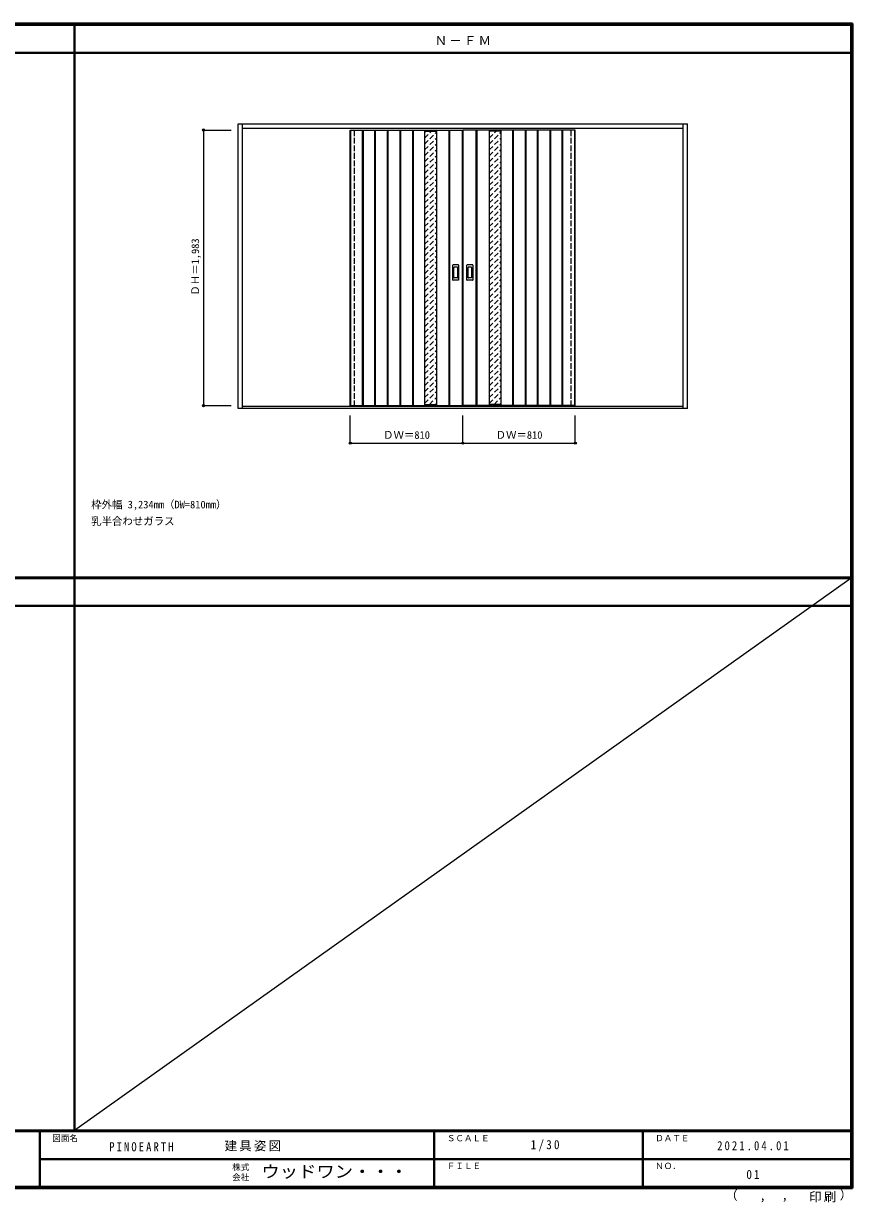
# Model space of a CAD drawing. Units: millimetres, scale not verified. Extents: x -6000 to 5700, y -4307 to 4175.
# Drawn here: x -267 to 5700, y -4307 to 4175 of the extents above; entities that cross this region are included whole.
import ezdxf
from ezdxf.enums import TextEntityAlignment as Align

# ---------------------------------------------------------------- set-up
doc = ezdxf.new("R2010")
doc.units = ezdxf.units.MM
doc.header["$LTSCALE"] = 30
doc.header["$PDMODE"] = 32
doc.header["$PDSIZE"] = 15
doc.linetypes.add('DASHED1', pattern=[1.8, 1.2, -0.6])
for name, color, linetype, lineweight in [('0-2_扉', 3, 'Continuous', 25), ('0-3_仕上げ', 4, 'DASHED1', 9), ('0-4_枠', 3, 'Continuous', 25), ('0-6_引手', 3, 'Continuous', 25), ('0-B_寸法', 7, 'Continuous', 9), ('F-0_補助線', 7, 'Continuous', 18), ('F-1_枠', 6, 'Continuous', 40)]:
    doc.layers.add(name, color=color, linetype=linetype, lineweight=lineweight)
doc.layers.add('0-A_文字', color=7, linetype='Continuous')
doc.layers.add('F-A_文字', color=7, linetype='Continuous')
doc.styles.add('ＭＳ ゴシック', font='')
doc.styles.get('ＭＳ ゴシック').set_extended_font_data('MS Gothic')

msp = doc.modelspace()

# ---------------------------------------------------------------- linework, layer by layer
at = {"layer": '0-2_扉'}
for p, q in [((2085, 1426), (2085, 3409)), ((2085, 3409), (2895, 3409)), ((2895, 1426), (2895, 3409)), ((3705, 3409), (2895, 3409)), ((3705, 1426), (3705, 3409)), ((2085, 1426), (2895, 1426)), ((3705, 1426), (2895, 1426))]:
    msp.add_line(p, q, dxfattribs=at)
at = {"layer": '0-2_扉', "color": 4, "linetype": 'DASHED1', "lineweight": 9}
for p, q in [((2115, 1426), (2115, 3409)), ((3675, 1426), (3675, 3409))]:
    msp.add_line(p, q, dxfattribs=at)
at = {"layer": '0-3_仕上げ', "color": 3, "linetype": 'Continuous', "lineweight": 25}
for p, q in [((2088, 1426), (2088, 3409)), ((2174, 1426), (2174, 3409)), ((2179, 1426), (2179, 3409)), ((2262, 1426), (2262, 3409)), ((2267, 1426), (2267, 3409)), ((2352, 1426), (2352, 3409)), ((2357, 1426), (2357, 3409)), ((2442, 3409), (2442, 1426)), ((2447, 3409), (2447, 1426)), ((2532, 3409), (2532, 1426)), ((2537, 3409), (2537, 1426)), ((2795, 3409), (2795, 1426)), ((2800, 3409), (2800, 1426)), ((2892, 1426), (2892, 3409)), ((2898, 1426), (2898, 3409)), ((2990, 3409), (2990, 1426)), ((2995, 3409), (2995, 1426)), ((3253, 3409), (3253, 1426)), ((3258, 3409), (3258, 1426)), ((3343, 3409), (3343, 1426)), ((3348, 3409), (3348, 1426)), ((3433, 1426), (3433, 3409)), ((3438, 1426), (3438, 3409)), ((3523, 1426), (3523, 3409)), ((3528, 1426), (3528, 3409)), ((3611, 1426), (3611, 3409)), ((3616, 1426), (3616, 3409)), ((3702, 1426), (3702, 3409))]:
    msp.add_line(p, q, dxfattribs=at)
at = {"layer": '0-3_仕上げ', "color": 7, "linetype": 'Continuous', "lineweight": 18}
for p, q in [((2620, 3409), (2620, 1426)), ((2620, 3401), (2705, 3401)), ((2705, 3409), (2705, 1426)), ((3085, 3409), (3085, 1426)), ((3170, 3401), (3085, 3401)), ((3170, 3409), (3170, 1426)), ((2620, 1434), (2705, 1434)), ((3170, 1434), (3085, 1434))]:
    msp.add_line(p, q, dxfattribs=at)
at = {"layer": '0-3_仕上げ'}
for p, q in [((2620, 3350.81), (2670.19, 3401)), ((2620, 3393.23), (2627.77, 3401)), ((2620, 3308.38), (2705, 3393.38)), ((3085, 3350.81), (3135.19, 3401)), ((3085, 3393.23), (3092.77, 3401)), ((3085, 3308.38), (3170, 3393.38)), ((2620, 3265.95), (2705, 3350.95)), ((2620, 3223.53), (2705, 3308.53)), ((3085, 3265.95), (3170, 3350.95)), ((3085, 3223.53), (3170, 3308.53)), ((2620, 3181.1), (2705, 3266.1)), ((2620, 3138.68), (2705, 3223.68)), ((3085, 3181.1), (3170, 3266.1)), ((3085, 3138.68), (3170, 3223.68)), ((2620, 3096.25), (2705, 3181.25)), ((2620, 3053.82), (2705, 3138.82)), ((3085, 3096.25), (3170, 3181.25)), ((3085, 3053.82), (3170, 3138.82)), ((2620, 3011.4), (2705, 3096.4)), ((2620, 2968.97), (2705, 3053.97)), ((3085, 3011.4), (3170, 3096.4)), ((3085, 2968.97), (3170, 3053.97)), ((2620, 2926.54), (2705, 3011.54)), ((2620, 2884.12), (2705, 2969.12)), ((3085, 2926.54), (3170, 3011.54)), ((3085, 2884.12), (3170, 2969.12)), ((2620, 2841.69), (2705, 2926.69)), ((2620, 2799.26), (2705, 2884.26)), ((3085, 2841.69), (3170, 2926.69)), ((3085, 2799.26), (3170, 2884.26)), ((2620, 2756.84), (2705, 2841.84)), ((2620, 2714.41), (2705, 2799.41)), ((3085, 2756.84), (3170, 2841.84)), ((3085, 2714.41), (3170, 2799.41)), ((2620, 2671.98), (2705, 2756.98)), ((2620, 2629.56), (2705, 2714.56)), ((3085, 2671.98), (3170, 2756.98)), ((3085, 2629.56), (3170, 2714.56)), ((2620, 2587.13), (2705, 2672.13)), ((2620, 2544.71), (2705, 2629.71)), ((3085, 2587.13), (3170, 2672.13)), ((3085, 2544.71), (3170, 2629.71)), ((2620, 2502.28), (2705, 2587.28)), ((2620, 2459.85), (2705, 2544.85)), ((3085, 2502.28), (3170, 2587.28)), ((3085, 2459.85), (3170, 2544.85)), ((2620, 2417.43), (2705, 2502.43)), ((2620, 2375), (2705, 2460)), ((3085, 2417.43), (3170, 2502.43)), ((3085, 2375), (3170, 2460)), ((2620, 2332.57), (2705, 2417.57)), ((2620, 2290.15), (2705, 2375.15)), ((3085, 2332.57), (3170, 2417.57)), ((3085, 2290.15), (3170, 2375.15)), ((2620, 2247.72), (2705, 2332.72)), ((2620, 2205.29), (2705, 2290.29)), ((3085, 2247.72), (3170, 2332.72)), ((3085, 2205.29), (3170, 2290.29)), ((2620, 2162.87), (2705, 2247.87)), ((2620, 2120.44), (2705, 2205.44)), ((3085, 2162.87), (3170, 2247.87)), ((3085, 2120.44), (3170, 2205.44)), ((2620, 2078.02), (2705, 2163.02)), ((2620, 2035.59), (2705, 2120.59)), ((3085, 2078.02), (3170, 2163.02)), ((3085, 2035.59), (3170, 2120.59)), ((2620, 1993.16), (2705, 2078.16)), ((2620, 1950.74), (2705, 2035.74)), ((3085, 1993.16), (3170, 2078.16)), ((3085, 1950.74), (3170, 2035.74)), ((2620, 1908.31), (2705, 1993.31)), ((2620, 1865.88), (2705, 1950.88)), ((3085, 1908.31), (3170, 1993.31)), ((3085, 1865.88), (3170, 1950.88)), ((2620, 1823.46), (2705, 1908.46)), ((2620, 1781.03), (2705, 1866.03)), ((3085, 1823.46), (3170, 1908.46)), ((3085, 1781.03), (3170, 1866.03)), ((2620, 1738.6), (2705, 1823.6)), ((3085, 1738.6), (3170, 1823.6)), ((2620, 1696.18), (2705, 1781.18)), ((2620, 1653.75), (2705, 1738.75)), ((3085, 1696.18), (3170, 1781.18)), ((3085, 1653.75), (3170, 1738.75)), ((2620, 1611.32), (2705, 1696.32)), ((2620, 1568.9), (2705, 1653.9)), ((3085, 1611.32), (3170, 1696.32)), ((3085, 1568.9), (3170, 1653.9)), ((2620, 1526.47), (2705, 1611.47)), ((2620, 1484.05), (2705, 1569.05)), ((3085, 1526.47), (3170, 1611.47)), ((3085, 1484.05), (3170, 1569.05)), ((2620, 1441.62), (2705, 1526.62)), ((2654.81, 1434), (2705, 1484.19)), ((3085, 1441.62), (3170, 1526.62)), ((3119.81, 1434), (3170, 1484.19)), ((2697.23, 1434), (2705, 1441.77)), ((3162.23, 1434), (3170, 1441.77))]:
    msp.add_line(p, q, dxfattribs=at)
at = {"layer": '0-4_枠'}
for p, q in [((1278, 3453), (4512, 3453)), ((1278, 1406), (1278, 3453)), ((1308, 1406), (1308, 3453)), ((1308, 3423), (4482, 3423)), ((4482, 1406), (4482, 3453)), ((4512, 1406), (4512, 3453)), ((4512, 1406), (1278, 1406)), ((4482, 1421), (1308, 1421))]:
    msp.add_line(p, q, dxfattribs=at)
at = {"layer": '0-4_枠', "color": 4, "linetype": 'DASHED1', "lineweight": 9}
for p, q in [((2085, 1421), (2085, 3423)), ((2115, 1421), (2115, 3423)), ((3675, 1421), (3675, 3423)), ((3705, 1421), (3705, 3423))]:
    msp.add_line(p, q, dxfattribs=at)
at = {"layer": '0-6_引手'}
for p, q in [((2823, 2330), (2823, 2437)), ((2863.5, 2438.5), (2824.5, 2438.5)), ((2865, 2437), (2865, 2330)), ((2925, 2330), (2925, 2437)), ((2965.5, 2438.5), (2926.5, 2438.5)), ((2967, 2437), (2967, 2330)), ((2863.5, 2328.5), (2824.5, 2328.5)), ((2965.5, 2328.5), (2926.5, 2328.5))]:
    msp.add_line(p, q, dxfattribs=at)
at = {"layer": '0-6_引手', "color": 7, "lineweight": 18}
for p, q in [((2831.5, 2346), (2831.5, 2421)), ((2855, 2422.5), (2833, 2422.5)), ((2856.5, 2421), (2856.5, 2346)), ((2933.5, 2346), (2933.5, 2421)), ((2957, 2422.5), (2935, 2422.5)), ((2958.5, 2421), (2958.5, 2346)), ((2855, 2344.5), (2833, 2344.5)), ((2957, 2344.5), (2935, 2344.5))]:
    msp.add_line(p, q, dxfattribs=at)
at = {"layer": '0-6_引手'}
for centre, start, end in [((2824.5, 2437), 90, 180), ((2863.5, 2437), 0, 90), ((2926.5, 2437), 90, 180), ((2965.5, 2437), 0, 90), ((2824.5, 2330), 180, 270), ((2863.5, 2330), 270, 0), ((2926.5, 2330), 180, 270), ((2965.5, 2330), 270, 0)]:
    msp.add_arc(centre, 1.5, start, end, dxfattribs=at)
at = {"layer": '0-6_引手', "color": 7, "lineweight": 18}
for centre, start, end in [((2833, 2421), 90, 180), ((2855, 2421), 0, 90), ((2935, 2421), 90, 180), ((2957, 2421), 0, 90), ((2833, 2346), 180, 270), ((2855, 2346), 270, 0), ((2935, 2346), 180, 270), ((2957, 2346), 270, 0)]:
    msp.add_arc(centre, 1.5, start, end, dxfattribs=at)
at = {"layer": '0-B_寸法', "color": 4}
for p, q in [((1028, 3409), (1028, 1426)), ((1028, 3409), (1228, 3409)), ((1028, 1426), (1228, 1426)), ((2085, 1156), (2085, 1356)), ((2895, 1156), (2895, 1356))]:
    msp.add_line(p, q, dxfattribs=at)
msp.add_lwpolyline([(2085, 1156), (3705, 1156), (3705, 1356)], dxfattribs=at)
at = {"layer": '0-B_寸法'}
for p in [(1028, 3409), (1028, 1426), (2085, 1156), (2895, 1156), (3705, 1156)]:
    msp.add_point(p, dxfattribs=at)
at = {"layer": 'F-0_補助線'}
msp.add_line((5690, 184.5), (100, -3790), dxfattribs=at)
at = {"layer": 'F-1_枠'}
for p, q in [((-6000, 4175), (5700, 4175)), ((-6000, 4170), (5700, 4170)), ((-6000, 4165), (5700, 4165)), ((100, -3790), (100, 4175)), ((5690, 4175), (5690, -4205)), ((5695, 4175), (5695, -4205)), ((5700, 4175), (5700, -4205)), ((-6000, 3965), (5700, 3965)), ((-6000, 190.5), (5700, 190.5)), ((-6000, 187.5), (5700, 187.5)), ((-6000, 184.5), (5700, 184.5)), ((-6000, -15.5), (5700, -15.5)), ((5700, -3790), (-6000, -3790)), ((5700, -3795), (-6000, -3795)), ((-150, -3795), (-150, -4195)), ((2690, -3795), (2690, -4195)), ((4190, -3795), (4190, -4195)), ((-150, -3995), (5690, -3995.01)), ((5700, -4195), (-6000, -4195)), ((5700, -4200), (-6000, -4200)), ((5700, -4205), (-6000, -4205))]:
    msp.add_line(p, q, dxfattribs=at)

# ---------------------------------------------------------------- texts
at = {"layer": '0-A_文字', "style": 'ＭＳ ゴシック'}
for s, p in [('枠外幅 3,234mm（DW=810mm）', (220, 670.5)), ('乳半合わせガラス', (220, 550.5))]:
    msp.add_text(s, height=54.99, dxfattribs=at).set_placement(p, align=Align.BOTTOM_LEFT)
at = {"layer": '0-A_文字', "insert": (2692.5, 4020), "char_height": 65.98, "attachment_point": 7, "style": 'ＭＳ ゴシック'}
msp.add_mtext('\\T1.17;Ｎ－ＦＭ', dxfattribs=at)
at = {"layer": '0-B_寸法', "style": 'ＭＳ ゴシック'}
msp.add_text('ＤＨ＝1,983', height=54.99, rotation=90, dxfattribs=at).set_placement((1013, 2217.25), align=Align.BOTTOM_LEFT)
for p in [(2321.25, 1171), (3131.25, 1171)]:
    msp.add_text('ＤＷ＝810', height=54.99, dxfattribs=at).set_placement(p, align=Align.BOTTOM_LEFT)
at = {"layer": 'F-A_文字', "style": 'ＭＳ ゴシック'}
for s, height, p in [('図面名', 43.99, (-60, -3880)), ('ＳＣＡＬＥ', 43.99, (2780, -3880)), ('ＤＡＴＥ', 43.99, (4280, -3880)), ('株式', 43.99, (1235, -4089)), ('ＦＩＬＥ', 43.99, (2780, -4080)), ('ＮＯ．', 43.99, (4280, -4080)), ('会社', 43.99, (1235, -4161)), ('（', 65.98, (4784.03, -4308.31)), ('）', 65.98, (5608.4, -4304.13)), (',', 65.98, (5031.28, -4308.31)), (',', 65.98, (5190.2, -4305.53))]:
    msp.add_text(s, height=height, dxfattribs=at).set_placement(p, align=Align.BOTTOM_LEFT)
at = {"layer": 'F-A_文字', "style": 'ＭＳ ゴシック', "width": 1.1}
msp.add_text('ウッドワン・・・', height=87.98, dxfattribs=at).set_placement((1445, -4155), align=Align.BOTTOM_LEFT)
at = {"layer": 'F-A_文字', "char_height": 65.98, "attachment_point": 7, "style": 'ＭＳ ゴシック'}
for s, insert in [('\\T1.39;\\W0.85;PINOEARTH', (350, -3940.79)), ('\\T1.17;建具姿図', (1180.42, -3940)), ('\\T1.38;\\W0.9;1/30', (3383.75, -3940)), ('\\T1.39;\\W0.85;2021.04.01', (4726.25, -3932.5)), ('\\T1.36;\\W0.9;01', (4936.25, -4140)), ('\\T1.17;印刷', (5388.15, -4306.92))]:
    msp.add_mtext(s, dxfattribs=dict(at, insert=insert))

doc.saveas('drawing.dxf')
